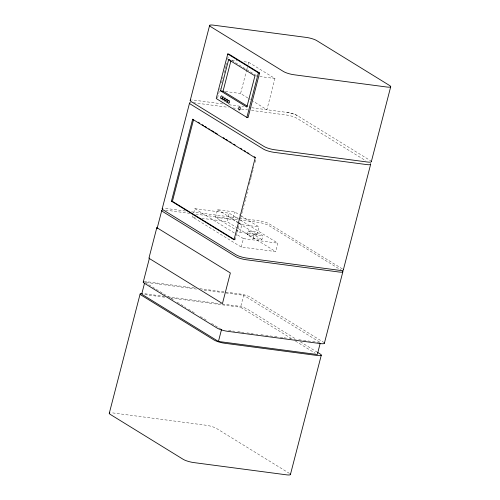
<?xml version="1.0" encoding="UTF-8"?>
<svg xmlns="http://www.w3.org/2000/svg" width="500" height="500" viewBox="0 0 500 500"><rect width="100%" height="100%" fill="white"/><g stroke="black" fill="none" stroke-linecap="round" stroke-linejoin="round"><path stroke-width="0.38" stroke-dasharray="2.5 1.88" d="M217.606 97.925L220.144 88.106M221.513 82.825L223.075 76.781M224.05 73.006L225.806 66.213M226.006 65.456L226.588 63.188M227.569 59.413L228.544 55.637M240.4 220.087L277.85 243.169L275.675 251.594L241.262 247.044L192.638 217.081L193 215.675M193.731 212.869L194.819 208.656L229.225 213.206L239.737 219.681M247.819 97.969L240.581 93.506L246.537 70.475M246.731 69.731L247.881 65.275M248.075 64.531L248.65 62.3L243.319 61.6M241.319 216.012L259.056 226.944L257.094 234.537L239.887 232.269L215.575 217.288L217.544 209.688L234.744 211.962L240.662 215.606M237.562 228.106L227.05 221.625L229.225 213.206M238.694 223.2L232.781 219.556L234.744 211.962M248.65 62.3L274.962 78.519L266.894 109.719L253.081 101.206M235 239.9L236.75 233.137M236.944 232.387L239.475 222.613M240.637 218.1L242.387 211.331M242.581 210.581L245.5 199.306M245.694 198.556L248.225 188.781M249.387 184.269L251.137 177.506M251.331 176.75L253.863 166.975M255.025 162.469L255.806 159.462M239.887 232.269L241.856 224.669L239.225 223.05M241.262 247.044L243.444 238.619L236.875 234.575M247.231 234.706L248.212 230.912L256.812 232.044L262.894 235.794L261.913 239.587L253.306 238.456L247.231 234.706L255.831 235.844L261.913 239.587M253.306 238.456L254.288 234.656L248.212 230.912M255.831 235.844L256.812 232.044M291.5 338.625L240.569 307.238L243.65 295.312L201.944 289.8M231.887 60.087L237.219 60.794M255.556 75.95L256.806 76.119M259.719 76.5L274.962 78.519M225.338 91.494L240.581 93.506M222.725 103.938L194.088 100.156A7.919 1.538 14.5 0 0 191.844 99.994M228.919 104.756L243.625 106.7M251.65 107.706L286.969 112.425A7.831 1.519 14.5 0 1 292.738 113.713L293.675 114.012A7.831 1.519 14.5 0 1 297.319 115.588L370.369 160.6A7.856 1.525 14.5 0 1 370.8 160.894M193.419 102.725L228.25 107.331M232.894 107.944L237.537 108.556M241.412 109.069L247.6 109.887M251.475 110.4L286.306 115A7.831 1.519 14.5 0 1 292.075 116.287L293.012 116.587A7.831 1.519 14.5 0 1 296.656 118.162L365.719 160.719M185.425 211.019L166.075 208.463A7.919 1.538 14.5 0 0 163.831 208.3M191.619 211.838L258.962 220.731A7.831 1.519 14.5 0 1 264.731 222.019L265.669 222.319A7.831 1.519 14.5 0 1 269.306 223.894L342.356 268.906M165.637 210.15L189.631 213.319M195.825 214.137L258.525 222.419A7.831 1.519 14.5 0 1 264.294 223.706L265.231 224.006A7.831 1.519 14.5 0 1 268.875 225.581L341.256 270.188M215.575 217.288L232.781 219.556M192.638 217.081L196.462 217.587M201.812 218.294L227.05 221.625M241.856 224.669L259.056 226.944M254.288 234.656L262.894 235.794M243.444 238.619L277.85 243.169M194.344 287.962L147.125 281.725A7.919 1.538 14.5 0 0 144.325 281.594M199.762 288.681L240.012 294A7.831 1.519 14.5 0 1 245.781 295.281L246.719 295.581A7.831 1.519 14.5 0 1 250.362 297.156L323.413 342.175A7.856 1.525 14.5 0 1 323.844 342.463M196.537 289.088L144.787 282.25L174.55 300.587M164.719 296.381L143.981 293.644A7.806 1.519 14.5 0 0 143.15 293.55M167.794 296.788L221.562 303.894M222.331 303.994L236.931 305.925A7.856 1.525 14.5 0 1 247.3 309.1L296.425 339.375M144.787 294.581L164.875 297.238M170.281 297.95L240.569 307.238M228.469 330.45L234.65 331.269M237.738 331.675L240.831 332.081M241.6 332.188L243.919 332.494M247.006 332.9L250.1 333.306M250.869 333.406L253.188 333.713M256.275 334.125L257.819 334.325M260.912 334.738L264.775 335.244M265.544 335.35L269.406 335.856M270.181 335.962L277.131 336.881M280.219 337.287L283.312 337.694M284.081 337.8L286.4 338.106M289.488 338.512L291.031 338.719M294.125 339.125L295.669 339.331M298.756 339.738L302.619 340.244M303.394 340.35L307.256 340.856M308.025 340.962L311.887 341.469M312.663 341.575L320.387 342.594L243.65 295.312M231.781 60.394L257.438 76.2M248.475 98.369L250.45 99.588M217.544 209.688L238.569 222.644M239.35 223.606L257.094 234.537M238.219 228.512L275.675 251.594M194.819 208.656L234.244 232.95M300.413 341.825L317.006 352.056M295.469 341.069L315.319 353.3M177.2 302.219L185.8 307.519M188.444 309.15L195.719 313.631M200.35 316.488L206.969 320.562M211.594 323.419L218.212 327.494M218.875 327.9L220.856 329.125M289.469 473.419L216.444 428.419A7.856 1.525 14.5 0 0 206.069 425.244L113.119 412.962A7.806 1.519 14.5 0 0 110.881 412.8M286.969 112.425A8 1.556 14.5 0 1 297.319 115.588M190.613 102.6A7.919 1.538 14.5 0 1 191.175 102.569"/><path stroke-width="0.75" d="M109.262 413.35L140.119 294.031M143.244 282.106L149.481 258M157.075 228.612L161.756 210.531M162.194 208.844L189.537 103.112M190.2 100.538L209.594 25.544M144.594 282.994L141.7 294.175L218.438 341.456L317.3 354.519L320.194 343.338M192.638 119.262L255.225 157.831L234.031 239.775L171.444 201.206L192.638 119.262L193.606 119.388L172.413 201.337L234.344 239.494M227.75 53.975L216.231 98.525L246.875 117.406L248.056 117.562L259.581 73.012L228.931 54.131L227.75 53.975L258.4 72.856L259.581 73.012M228.619 59.656L254.931 75.869L246.856 107.075L220.55 90.862L228.619 59.656L229.869 59.819M247.394 106.188L223.056 91.194L230.931 60.731M246.875 117.406L258.4 72.856M218.438 341.456L221.519 329.531M290.444 474.45L321.3 355.131M324.387 343.206L342.9 271.631M343.331 269.938L370.681 164.206M371.344 161.631L390.737 86.638M220.55 90.862L223.056 91.194M171.444 201.206L172.413 201.337M198.219 122.231L199.537 123.044M202.169 124.669L203.487 125.481M204.806 126.294L206.781 127.506M208.762 128.725L210.075 129.537M211.394 130.35L214.031 131.975M215.35 132.787L217.325 134.006M223.256 137.656L224.569 138.469M225.888 139.281L227.862 140.5M229.844 141.719L231.156 142.531M233.794 144.156L235.113 144.963M240.381 148.212L241.7 149.025M244.338 150.65L245.65 151.463M247.631 152.681L248.95 153.494M254.219 156.738L255.538 157.55M317.669 352.463L320.325 354.1A7.856 1.525 14.5 0 1 317.413 355.519L224.513 343.244A7.856 1.525 14.5 0 1 214.137 340.069L141.088 295.056A7.806 1.519 14.5 0 1 142.4 293.494M290.206 473.981A7.856 1.525 14.5 0 1 286.556 474.837L193.65 462.562A7.856 1.525 14.5 0 1 183.281 459.387L110.231 414.375A7.806 1.519 14.5 0 1 109.869 412.9M162.381 210.094A7.919 1.538 14.5 0 0 162.05 210.2L161.838 210.35A7.919 1.538 14.5 0 0 162.681 211.55L235.731 256.569A7.887 1.531 14.5 0 0 246.125 259.744L339.012 272.019A7.856 1.525 14.5 0 0 342.663 271.163M143.869 281.669A7.919 1.538 14.5 0 0 143.537 281.775L143.325 281.925A7.919 1.538 14.5 0 0 144.175 283.131L217.219 328.144A7.887 1.531 14.5 0 0 227.613 331.319L320.5 343.594A7.856 1.525 14.5 0 0 324.331 342.987M190.831 100.094A7.919 1.538 14.5 0 0 190.494 100.206L190.287 100.356A7.919 1.538 14.5 0 0 191.131 101.556L264.181 146.569A7.887 1.531 14.5 0 0 274.569 149.75L367.456 162.025A7.856 1.525 14.5 0 0 371.294 161.412M370.444 163.738A7.856 1.525 14.5 0 1 366.794 164.594L273.906 152.325A7.887 1.531 14.5 0 1 263.512 149.144L190.463 104.131A7.919 1.538 14.5 0 1 189.619 102.931L189.825 102.781A7.919 1.538 14.5 0 1 190.162 102.669M343.281 269.719A7.856 1.525 14.5 0 1 339.45 270.331L246.562 258.056A7.887 1.531 14.5 0 1 236.169 254.875L163.119 209.862A7.919 1.538 14.5 0 1 162.275 208.663L162.481 208.512A7.919 1.538 14.5 0 1 162.819 208.4M156.825 227.638L148.912 258.244L222.45 303.556L230.362 272.956L156.825 227.638M209.887 25.213L209.681 25.356A7.919 1.538 14.5 0 0 210.525 26.562L283.575 71.575A7.887 1.531 14.5 0 0 293.969 74.756L386.85 87.025A7.856 1.525 14.5 0 0 389.762 85.606L316.712 40.594A7.831 1.519 14.5 0 0 313.069 39.013L312.131 38.712A7.831 1.519 14.5 0 0 306.369 37.431L213.481 25.156A7.919 1.538 14.5 0 0 209.887 25.213M221.912 98.506A1.531 0.8 -82.5 0 0 221.85 95.931A1.531 0.8 -82.5 0 0 220.656 97.731A1.531 0.8 -82.5 0 0 221.912 98.506M223.688 99.6A1.531 0.8 -82.5 0 0 223.625 97.025A1.531 0.8 -82.5 0 0 222.431 98.825A1.531 0.8 -82.5 0 0 223.688 99.6M225.556 100.75A1.531 0.8 -82.5 0 0 225.487 98.175A1.531 0.8 -82.5 0 0 224.294 99.975A1.531 0.8 -82.5 0 0 225.556 100.75M227.375 101.875A1.531 0.8 -82.5 0 0 227.312 99.3A1.531 0.8 -82.5 0 0 226.119 101.094A1.531 0.8 -82.5 0 0 227.375 101.875M229.062 102.912A1.531 0.8 -82.5 0 0 229 100.337A1.531 0.8 -82.5 0 0 227.806 102.137A1.531 0.8 -82.5 0 0 229.062 102.912M239.894 109.588A1.531 0.8 -82.5 0 0 239.825 107.013A1.531 0.8 -82.5 0 0 238.631 108.806A1.531 0.8 -82.5 0 0 239.894 109.588"/></g></svg>
